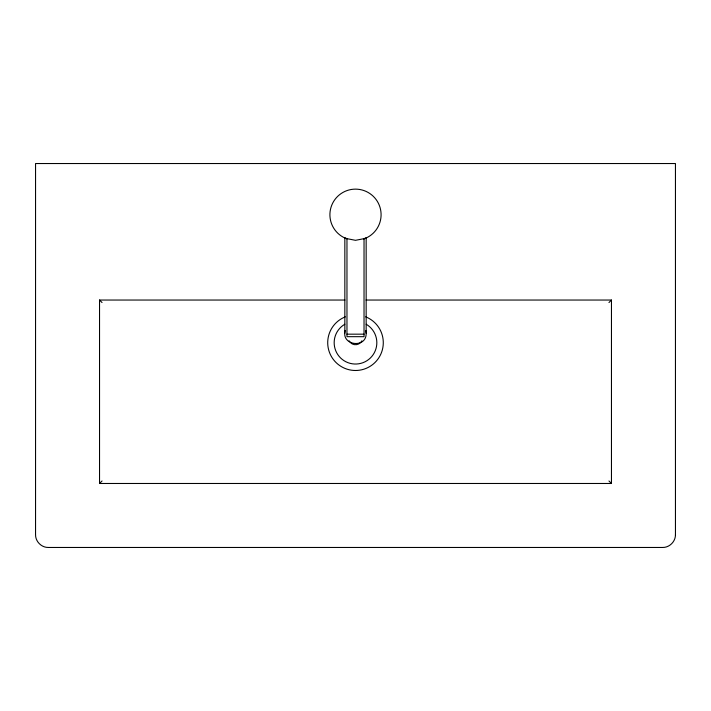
<?xml version="1.0" encoding="UTF-8"?>
<svg xmlns="http://www.w3.org/2000/svg" width="711" height="711" viewBox="0 0 711 711"><rect width="100%" height="100%" fill="white"/><g stroke="black" fill="none" stroke-linecap="round" stroke-linejoin="round"><path stroke-width="1.07" d="M364.734 238.363L366.165 237.776L366.165 333.317C366.529 348.897 340.818 345.51 345.199 330.553M360.984 342.018L361.881 340.836M344.951 300.042L99.54 300.042L99.54 483.48L102.037 480.983M608.963 302.539L611.46 300.042L611.46 483.48L99.54 483.48M360.53 342.604C357.873 345.43 353.127 345.43 350.47 342.604M366.049 300.042L611.46 300.042M346.968 334.17L364.032 334.17M346.266 238.363L344.835 237.776L344.835 333.317M608.963 480.983L611.46 483.48M99.54 300.042L102.037 302.539M349.119 340.836L350.016 342.018M365.801 330.553L366.165 333.317M365.65 316.839A27.782 27.782 0 0 1 377.648 359.482A27.782 27.782 0 0 1 333.352 359.482A27.782 27.782 0 0 1 345.35 316.839M347.057 238.887A25.596 25.596 0 0 1 334.908 199.524A25.596 25.596 0 0 1 376.092 199.524A25.596 25.596 0 0 1 363.943 238.887M366.165 324.234A21.33 21.33 0 0 1 371.844 356.415A21.33 21.33 0 0 1 339.156 356.415A21.33 21.33 0 0 1 344.835 324.234M675.45 534.672C675.592 541.515 669.495 547.612 662.652 547.47L48.348 547.47C41.505 547.612 35.408 541.515 35.55 534.672L35.55 163.53L675.45 163.53L675.45 534.672M364.032 238.656L355.5 240.318L346.968 238.656L346.968 336.676L364.032 336.676L364.032 238.656"/></g></svg>
